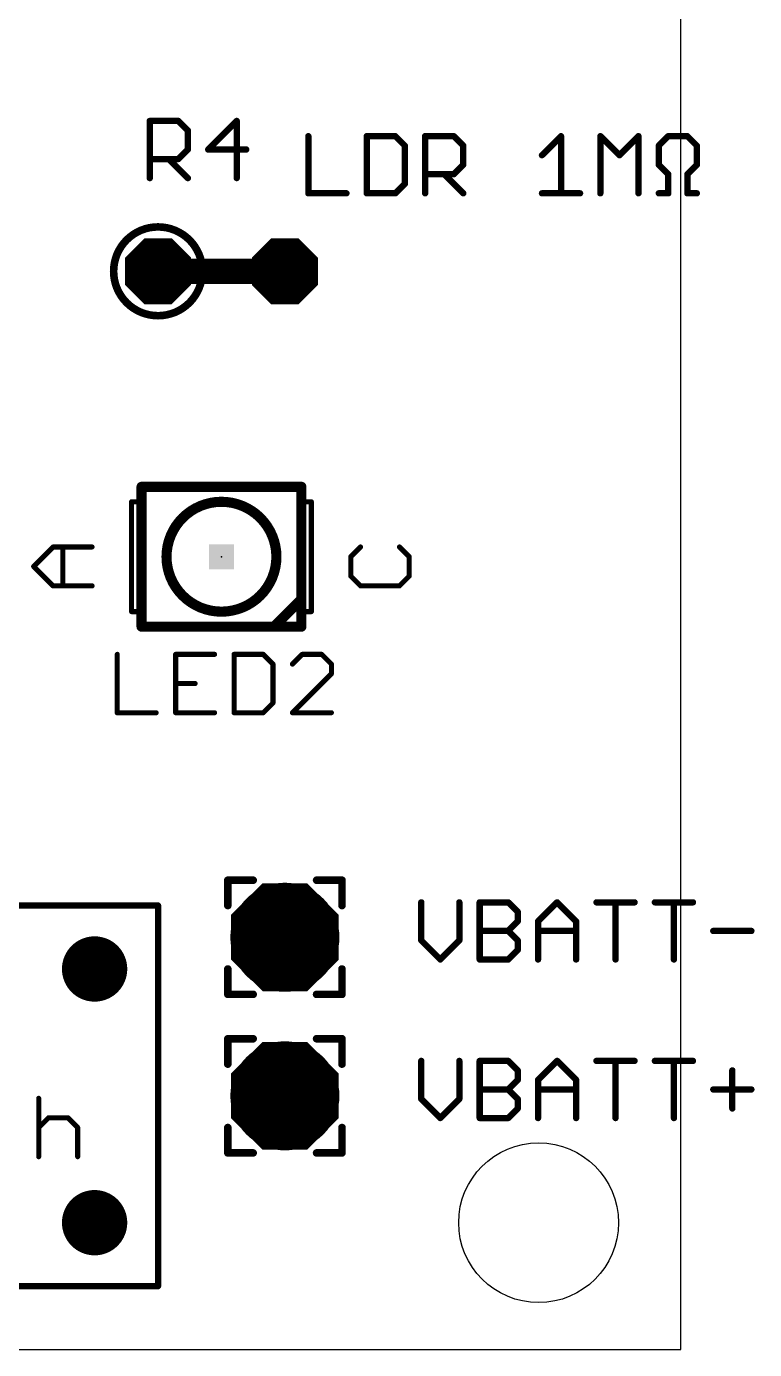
# Model space of a CAD drawing. Extents: x -3.9 to 50, y 0 to 50.9.
# Drawn here: x 35.47 to 50.04, y 0 to 26.49 of the extents above; entities that cross this region are included whole.
import ezdxf

# ---------------------------------------------------------------- set-up
doc = ezdxf.new("R2010")
doc.units = 0
for name, color, linetype in [('17', 82, 'CONTINUOUS'), ('20', 7, 'CONTINUOUS'), ('21', 253, 'CONTINUOUS'), ('23', 7, 'CONTINUOUS'), ('25', 253, 'CONTINUOUS'), ('27', 253, 'CONTINUOUS'), ('51', 253, 'CONTINUOUS')]:
    doc.layers.add(name, color=color, linetype=linetype)

# ---------------------------------------------------------------- blocks, each defined once
blk = doc.blocks.new('RECT')
blk.add_solid([(-0.5, -0.5), (0.5, -0.5), (-0.5, 0.5), (0.5, 0.5)])
blk = doc.blocks.new('OCTAGONP')
at = {"const_width": 0.5}
blk.add_lwpolyline([(-0.25, -0.1036), (-0.25, 0.1036), (-0.1036, 0.25), (0.1036, 0.25), (0.25, 0.1036), (0.25, -0.1036), (0.1036, -0.25), (-0.1036, -0.25), (-0.25, -0.1036), (-0.25, 0.1036)], dxfattribs=at)
blk = doc.blocks.new('ROUNDP')
at = {"const_width": 0.5}
blk.add_lwpolyline([(0, -0.25, 1), (0, 0.25, 1), (0, -0.25)], format="xyb", dxfattribs=at)

msp = doc.modelspace()

# ---------------------------------------------------------------- linework, layer by layer
at = {"layer": '20'}
for p, q in [((48.565, 0), (48.565, 49.52)), ((0, 0), (48.565, 0))]:
    msp.add_line(p, q, dxfattribs=at)
msp.add_circle((45.72, 2.54), 1.6, dxfattribs=at)
at = {"layer": '21'}
for points, const_width in [([(39.243, 21.59), (39.497, 21.59)], 0.508), ([(35.6098, 15.6806), (35.9996, 16.0704)], 0.1016), ([(35.9996, 16.0704), (36.7792, 16.0704)], 0.1016), ([(36.1945, 15.2908), (36.1945, 16.0704)], 0.1016), ([(42.1547, 16.0704), (41.9598, 15.8755)], 0.1016), ([(41.9598, 15.8755), (41.9598, 15.4857)], 0.1016), ([(43.1292, 15.8755), (42.9343, 16.0704)], 0.1016), ([(43.1292, 15.4857), (43.1292, 15.8755)], 0.1016), ([(35.9996, 15.2908), (35.6098, 15.6806)], 0.1016), ([(41.9598, 15.4857), (42.1547, 15.2908)], 0.1016), ([(42.9343, 15.2908), (43.1292, 15.4857)], 0.1016), ([(36.7792, 15.2908), (35.9996, 15.2908)], 0.1016), ([(42.1547, 15.2908), (42.9343, 15.2908)], 0.1016), ([(40.005, 9.398), (39.497, 9.398)], 0.1524), ([(39.497, 9.398), (39.497, 8.89)], 0.1524), ([(41.783, 9.398), (41.275, 9.398)], 0.1524), ([(41.783, 8.89), (41.783, 9.398)], 0.1524), ([(30.48, 8.89), (38.1, 8.89)], 0.127), ([(38.1, 8.89), (38.1, 1.27)], 0.127), ([(39.497, 7.112), (39.497, 7.62)], 0.1524), ([(41.783, 7.112), (41.783, 7.62)], 0.1524), ([(39.497, 7.112), (40.005, 7.112)], 0.1524), ([(41.275, 7.112), (41.783, 7.112)], 0.1524), ([(40.005, 6.223), (39.497, 6.223)], 0.1524), ([(39.497, 6.223), (39.497, 5.715)], 0.1524), ([(41.783, 6.223), (41.275, 6.223)], 0.1524), ([(41.783, 5.715), (41.783, 6.223)], 0.1524), ([(35.7114, 5.0302), (35.7114, 3.8608)], 0.1016), ([(35.7114, 4.4455), (35.9063, 4.6404)], 0.1016), ([(35.9063, 4.6404), (36.2961, 4.6404)], 0.1016), ([(36.2961, 4.6404), (36.491, 4.4455)], 0.1016), ([(39.497, 3.937), (39.497, 4.445)], 0.1524), ([(41.783, 3.937), (41.783, 4.445)], 0.1524), ([(36.491, 4.4455), (36.491, 3.8608)], 0.1016), ([(39.497, 3.937), (40.005, 3.937)], 0.1524), ([(41.275, 3.937), (41.783, 3.937)], 0.1524), ([(38.1, 1.27), (30.48, 1.27)], 0.127)]:
    msp.add_lwpolyline(points, dxfattribs=dict(at, const_width=const_width))
for points, const_width in [([(39.243, 21.717, 1), (39.243, 21.463)], 0.254), ([(39.497, 21.463, 1), (39.497, 21.717)], 0.254), ([(35.9996, 16.0958, 1), (35.9996, 16.045)], 0.0508), ([(36.0176, 16.0524, 1), (35.9816, 16.0884)], 0.0508), ([(36.2199, 16.0704, 1), (36.1691, 16.0704)], 0.0508), ([(36.7792, 16.045, 1), (36.7792, 16.0958)], 0.0508), ([(41.9418, 15.8935, 1), (41.9778, 15.8575)], 0.0508), ([(41.9852, 15.8755, 1), (41.9344, 15.8755)], 0.0508), ([(42.1727, 16.0524, 1), (42.1367, 16.0884)], 0.0508), ([(42.9523, 16.0884, 1), (42.9163, 16.0524)], 0.0508), ([(43.1546, 15.8755, 1), (43.1038, 15.8755)], 0.0508), ([(43.1112, 15.8575, 1), (43.1472, 15.8935)], 0.0508), ([(35.6278, 15.6986, 1), (35.5918, 15.6626)], 0.0508), ([(35.5918, 15.6986, 1), (35.6278, 15.6626)], 0.0508), ([(41.9778, 15.5037, 1), (41.9418, 15.4677)], 0.0508), ([(41.9344, 15.4857, 1), (41.9852, 15.4857)], 0.0508), ([(43.1038, 15.4857, 1), (43.1546, 15.4857)], 0.0508), ([(43.1472, 15.4677, 1), (43.1112, 15.5037)], 0.0508), ([(35.9996, 15.3162, 1), (35.9996, 15.2654)], 0.0508), ([(35.9816, 15.2728, 1), (36.0176, 15.3088)], 0.0508), ([(36.1691, 15.2908, 1), (36.2199, 15.2908)], 0.0508), ([(36.7792, 15.2654, 1), (36.7792, 15.3162)], 0.0508), ([(42.1547, 15.3162, 1), (42.1547, 15.2654)], 0.0508), ([(42.1367, 15.2728, 1), (42.1727, 15.3088)], 0.0508), ([(42.9163, 15.3088, 1), (42.9523, 15.2728)], 0.0508), ([(42.9343, 15.2654, 1), (42.9343, 15.3162)], 0.0508), ([(39.497, 9.4361, 1), (39.497, 9.3599)], 0.0762), ([(39.5351, 9.398, 1), (39.4589, 9.398)], 0.0762), ([(40.005, 9.3599, 1), (40.005, 9.4361)], 0.0762), ([(41.275, 9.4361, 1), (41.275, 9.3599)], 0.0762), ([(41.8211, 9.398, 1), (41.7449, 9.398)], 0.0762), ([(41.783, 9.3599, 1), (41.783, 9.4361)], 0.0762), ([(38.1318, 8.89, 1), (38.0682, 8.89)], 0.0635), ([(38.1, 8.8582, 1), (38.1, 8.9218)], 0.0635), ([(39.4589, 8.89, 1), (39.5351, 8.89)], 0.0762), ([(41.7449, 8.89, 1), (41.8211, 8.89)], 0.0762), ([(39.5351, 7.62, 1), (39.4589, 7.62)], 0.0762), ([(41.8211, 7.62, 1), (41.7449, 7.62)], 0.0762), ([(39.497, 7.1501, 1), (39.497, 7.0739)], 0.0762), ([(40.005, 7.0739, 1), (40.005, 7.1501)], 0.0762), ([(41.275, 7.1501, 1), (41.275, 7.0739)], 0.0762), ([(41.783, 7.0739, 1), (41.783, 7.1501)], 0.0762), ([(39.4589, 7.112, 1), (39.5351, 7.112)], 0.0762), ([(41.7449, 7.112, 1), (41.8211, 7.112)], 0.0762), ([(39.497, 6.2611, 1), (39.497, 6.1849)], 0.0762), ([(39.5351, 6.223, 1), (39.4589, 6.223)], 0.0762), ([(40.005, 6.1849, 1), (40.005, 6.2611)], 0.0762), ([(41.275, 6.2611, 1), (41.275, 6.1849)], 0.0762), ([(41.8211, 6.223, 1), (41.7449, 6.223)], 0.0762), ([(41.783, 6.1849, 1), (41.783, 6.2611)], 0.0762), ([(39.4589, 5.715, 1), (39.5351, 5.715)], 0.0762), ([(41.7449, 5.715, 1), (41.8211, 5.715)], 0.0762), ([(35.7368, 5.0302, 1), (35.686, 5.0302)], 0.0508), ([(35.9063, 4.6658, 1), (35.9063, 4.615)], 0.0508), ([(35.9242, 4.6224, 1), (35.8883, 4.6584)], 0.0508), ([(36.314, 4.6584, 1), (36.2781, 4.6224)], 0.0508), ([(36.2961, 4.615, 1), (36.2961, 4.6658)], 0.0508), ([(39.5351, 4.445, 1), (39.4589, 4.445)], 0.0762), ([(41.8211, 4.445, 1), (41.7449, 4.445)], 0.0762), ([(35.6934, 4.4635, 1), (35.7293, 4.4275)], 0.0508), ([(36.5164, 4.4455, 1), (36.4656, 4.4455)], 0.0508), ([(36.473, 4.4275, 1), (36.5089, 4.4635)], 0.0508), ([(39.497, 3.9751, 1), (39.497, 3.8989)], 0.0762), ([(39.4589, 3.937, 1), (39.5351, 3.937)], 0.0762), ([(40.005, 3.8989, 1), (40.005, 3.9751)], 0.0762), ([(41.275, 3.9751, 1), (41.275, 3.8989)], 0.0762), ([(41.7449, 3.937, 1), (41.8211, 3.937)], 0.0762), ([(41.783, 3.8989, 1), (41.783, 3.9751)], 0.0762), ([(35.686, 3.8608, 1), (35.7368, 3.8608)], 0.0508), ([(36.4656, 3.8608, 1), (36.5164, 3.8608)], 0.0508), ([(38.1, 1.2383, 1), (38.1, 1.3017)], 0.0635), ([(38.0682, 1.27, 1), (38.1318, 1.27)], 0.0635)]:
    msp.add_lwpolyline(points, format="xyb", dxfattribs=dict(at, const_width=const_width))
at = {"layer": '23'}
for p in [(39.37, 21.59), (39.37, 15.875), (38.1, 8.89), (40.64, 8.255), (40.64, 5.08)]:
    msp.add_point(p, dxfattribs=at)
at = {"layer": '25'}
for points, const_width in [([(37.9667, 24.6009, 1), (37.9031, 24.6009)], 0.0635), ([(37.9349, 24.6326, 1), (37.9349, 24.5691)], 0.0635), ([(38.5293, 24.6233, 1), (38.4844, 24.5784)], 0.0635), ([(38.5069, 24.5691, 1), (38.5069, 24.6326)], 0.0635), ([(39.708, 24.6009, 1), (39.6445, 24.6009)], 0.0635), ([(39.6987, 24.5784, 1), (39.6538, 24.6233)], 0.0635), ([(38.7293, 24.4102, 1), (38.6658, 24.4102)], 0.0635), ([(38.6751, 24.3878, 1), (38.72, 24.4327)], 0.0635), ([(37.9349, 23.87, 1), (37.9349, 23.8065)], 0.0635), ([(38.3387, 23.8607, 1), (38.2938, 23.8158)], 0.0635), ([(38.4844, 23.8607, 1), (38.5293, 23.8158)], 0.0635), ([(38.5069, 23.8065, 1), (38.5069, 23.87)], 0.0635), ([(38.6658, 24.0289, 1), (38.7293, 24.0289)], 0.0635), ([(38.72, 24.0064, 1), (38.6751, 24.0513)], 0.0635), ([(39.1043, 24.0606, 1), (39.1043, 23.9971)], 0.0635), ([(39.0818, 24.0513, 1), (39.1267, 24.0064)], 0.0635), ([(39.8669, 23.9971, 1), (39.8669, 24.0606)], 0.0635), ([(37.9031, 23.4569, 1), (37.9667, 23.4569)], 0.0635), ([(38.6751, 23.4344, 1), (38.72, 23.4794)], 0.0635), ([(39.6445, 23.4569, 1), (39.708, 23.4569)], 0.0635), ([(37.3086, 13.9202, 1), (37.2578, 13.9202)], 0.0508), ([(38.4526, 13.9456, 1), (38.4526, 13.8948)], 0.0508), ([(38.478, 13.9202, 1), (38.4272, 13.9202)], 0.0508), ([(39.2322, 13.8948, 1), (39.2322, 13.9456)], 0.0508), ([(39.6474, 13.9202, 1), (39.5966, 13.9202)], 0.0508), ([(39.622, 13.9456, 1), (39.622, 13.8948)], 0.0508), ([(40.2247, 13.9382, 1), (40.1887, 13.9022)], 0.0508), ([(40.2067, 13.8948, 1), (40.2067, 13.9456)], 0.0508), ([(40.9863, 13.9456, 1), (40.9863, 13.8948)], 0.0508), ([(41.0043, 13.9022, 1), (40.9683, 13.9382)], 0.0508), ([(41.3941, 13.9382, 1), (41.3581, 13.9022)], 0.0508), ([(41.3761, 13.8948, 1), (41.3761, 13.9456)], 0.0508), ([(40.427, 13.7253, 1), (40.3762, 13.7253)], 0.0508), ([(40.3836, 13.7073, 1), (40.4196, 13.7433)], 0.0508), ([(40.7734, 13.7433, 1), (40.8094, 13.7073)], 0.0508), ([(41.5964, 13.7253, 1), (41.5456, 13.7253)], 0.0508), ([(41.5456, 13.5304, 1), (41.5964, 13.5304)], 0.0508), ([(41.553, 13.7073, 1), (41.589, 13.7433)], 0.0508), ([(41.589, 13.5124, 1), (41.553, 13.5484)], 0.0508), ([(38.4526, 13.3609, 1), (38.4526, 13.3101)], 0.0508), ([(38.8424, 13.3101, 1), (38.8424, 13.3609)], 0.0508), ([(40.4196, 12.9277, 1), (40.3836, 12.9637)], 0.0508), ([(37.2832, 12.7762, 1), (37.2832, 12.7254)], 0.0508), ([(37.2578, 12.7508, 1), (37.3086, 12.7508)], 0.0508), ([(38.0628, 12.7254, 1), (38.0628, 12.7762)], 0.0508), ([(38.4526, 12.7762, 1), (38.4526, 12.7254)], 0.0508), ([(38.4272, 12.7508, 1), (38.478, 12.7508)], 0.0508), ([(39.2322, 12.7254, 1), (39.2322, 12.7762)], 0.0508), ([(39.622, 12.7762, 1), (39.622, 12.7254)], 0.0508), ([(39.5966, 12.7508, 1), (39.6474, 12.7508)], 0.0508), ([(40.1887, 12.7688, 1), (40.2247, 12.7328)], 0.0508), ([(40.2067, 12.7254, 1), (40.2067, 12.7762)], 0.0508), ([(40.3762, 12.9457, 1), (40.427, 12.9457)], 0.0508), ([(40.7734, 12.7688, 1), (40.8094, 12.7328)], 0.0508), ([(40.7914, 12.7762, 1), (40.7914, 12.7254)], 0.0508), ([(41.571, 12.7254, 1), (41.571, 12.7762)], 0.0508), ([(43.4023, 8.9545, 1), (43.3387, 8.9545)], 0.0635), ([(44.1649, 8.9545, 1), (44.1014, 8.9545)], 0.0635), ([(44.5716, 8.9545, 1), (44.5081, 8.9545)], 0.0635), ([(44.5399, 8.9862, 1), (44.5399, 8.9227)], 0.0635), ([(45.1343, 8.9769, 1), (45.0894, 8.932)], 0.0635), ([(45.1119, 8.9227, 1), (45.1119, 8.9862)], 0.0635), ([(46.1131, 8.9769, 1), (46.0682, 8.932)], 0.0635), ([(46.1131, 8.932, 1), (46.0682, 8.9769)], 0.0635), ([(46.8787, 8.9862, 1), (46.8787, 8.9227)], 0.0635), ([(47.2918, 8.9545, 1), (47.2283, 8.9545)], 0.0635), ([(47.6413, 8.9227, 1), (47.6413, 8.9862)], 0.0635), ([(48.0481, 8.9862, 1), (48.0481, 8.9227)], 0.0635), ([(48.4612, 8.9545, 1), (48.3977, 8.9545)], 0.0635), ([(48.8107, 8.9227, 1), (48.8107, 8.9862)], 0.0635), ([(45.3343, 8.7638, 1), (45.2708, 8.7638)], 0.0635), ([(45.2801, 8.7414, 1), (45.325, 8.7863)], 0.0635), ([(45.2708, 8.5732, 1), (45.3343, 8.5732)], 0.0635), ([(45.325, 8.5507, 1), (45.2801, 8.5956)], 0.0635), ([(45.741, 8.5732, 1), (45.6775, 8.5732)], 0.0635), ([(45.6868, 8.5956, 1), (45.7317, 8.5507)], 0.0635), ([(46.5037, 8.5732, 1), (46.4402, 8.5732)], 0.0635), ([(46.4495, 8.5507, 1), (46.4944, 8.5956)], 0.0635), ([(43.393, 8.2143, 1), (43.348, 8.1694)], 0.0635), ([(43.3387, 8.1918, 1), (43.4023, 8.1918)], 0.0635), ([(44.1014, 8.1918, 1), (44.1649, 8.1918)], 0.0635), ([(44.1556, 8.1694, 1), (44.1107, 8.2143)], 0.0635), ([(44.5399, 8.4142, 1), (44.5399, 8.3507)], 0.0635), ([(45.1343, 8.4049, 1), (45.0894, 8.36)], 0.0635), ([(45.0894, 8.4049, 1), (45.1343, 8.36)], 0.0635), ([(45.1119, 8.3507, 1), (45.1119, 8.4142)], 0.0635), ([(45.3343, 8.1918, 1), (45.2708, 8.1918)], 0.0635), ([(45.2801, 8.1694, 1), (45.325, 8.2143)], 0.0635), ([(45.7093, 8.4142, 1), (45.7093, 8.3507)], 0.0635), ([(46.4719, 8.3507, 1), (46.4719, 8.4142)], 0.0635), ([(49.2175, 8.4142, 1), (49.2175, 8.3507)], 0.0635), ([(49.9801, 8.3507, 1), (49.9801, 8.4142)], 0.0635), ([(45.2708, 8.0012, 1), (45.3343, 8.0012)], 0.0635), ([(45.325, 7.9787, 1), (45.2801, 8.0236)], 0.0635), ([(43.7294, 7.833, 1), (43.7743, 7.788)], 0.0635), ([(43.7294, 7.788, 1), (43.7743, 7.833)], 0.0635), ([(44.5081, 7.8105, 1), (44.5716, 7.8105)], 0.0635), ([(44.5399, 7.8422, 1), (44.5399, 7.7788)], 0.0635), ([(45.0894, 7.833, 1), (45.1343, 7.788)], 0.0635), ([(45.1119, 7.7788, 1), (45.1119, 7.8422)], 0.0635), ([(45.6775, 7.8105, 1), (45.741, 7.8105)], 0.0635), ([(46.4402, 7.8105, 1), (46.5037, 7.8105)], 0.0635), ([(47.2283, 7.8105, 1), (47.2918, 7.8105)], 0.0635), ([(48.3977, 7.8105, 1), (48.4612, 7.8105)], 0.0635), ([(43.4023, 5.7795, 1), (43.3387, 5.7795)], 0.0635), ([(44.1649, 5.7795, 1), (44.1014, 5.7795)], 0.0635), ([(44.5716, 5.7795, 1), (44.5081, 5.7795)], 0.0635), ([(44.5399, 5.8112, 1), (44.5399, 5.7477)], 0.0635), ([(45.1343, 5.8019, 1), (45.0894, 5.757)], 0.0635), ([(45.1119, 5.7477, 1), (45.1119, 5.8112)], 0.0635), ([(46.1131, 5.8019, 1), (46.0682, 5.757)], 0.0635), ([(46.1131, 5.757, 1), (46.0682, 5.8019)], 0.0635), ([(46.8787, 5.8112, 1), (46.8787, 5.7477)], 0.0635), ([(47.2918, 5.7795, 1), (47.2283, 5.7795)], 0.0635), ([(47.6413, 5.7477, 1), (47.6413, 5.8112)], 0.0635), ([(48.0481, 5.8112, 1), (48.0481, 5.7477)], 0.0635), ([(48.4612, 5.7795, 1), (48.3977, 5.7795)], 0.0635), ([(48.8107, 5.7477, 1), (48.8107, 5.8112)], 0.0635), ([(45.3343, 5.5888, 1), (45.2708, 5.5888)], 0.0635), ([(45.2801, 5.5664, 1), (45.325, 5.6113)], 0.0635), ([(49.6306, 5.5888, 1), (49.5671, 5.5888)], 0.0635), ([(45.2708, 5.3982, 1), (45.3343, 5.3982)], 0.0635), ([(45.325, 5.3757, 1), (45.2801, 5.4206)], 0.0635), ([(45.741, 5.3982, 1), (45.6775, 5.3982)], 0.0635), ([(45.6868, 5.4206, 1), (45.7317, 5.3757)], 0.0635), ([(46.5037, 5.3982, 1), (46.4402, 5.3982)], 0.0635), ([(46.4495, 5.3757, 1), (46.4944, 5.4206)], 0.0635), ([(43.393, 5.0393, 1), (43.348, 4.9944)], 0.0635), ([(43.3387, 5.0168, 1), (43.4023, 5.0168)], 0.0635), ([(44.1014, 5.0168, 1), (44.1649, 5.0168)], 0.0635), ([(44.1556, 4.9944, 1), (44.1107, 5.0393)], 0.0635), ([(44.5399, 5.2392, 1), (44.5399, 5.1757)], 0.0635), ([(45.1343, 5.2299, 1), (45.0894, 5.185)], 0.0635), ([(45.0894, 5.2299, 1), (45.1343, 5.185)], 0.0635), ([(45.1119, 5.1757, 1), (45.1119, 5.2392)], 0.0635), ([(45.3343, 5.0168, 1), (45.2708, 5.0168)], 0.0635), ([(45.2801, 4.9944, 1), (45.325, 5.0393)], 0.0635), ([(45.7093, 5.2392, 1), (45.7093, 5.1757)], 0.0635), ([(46.4719, 5.1757, 1), (46.4719, 5.2392)], 0.0635), ([(49.2175, 5.2392, 1), (49.2175, 5.1757)], 0.0635), ([(49.9801, 5.1757, 1), (49.9801, 5.2392)], 0.0635), ([(45.2708, 4.8262, 1), (45.3343, 4.8262)], 0.0635), ([(45.325, 4.8037, 1), (45.2801, 4.8486)], 0.0635), ([(49.5671, 4.8262, 1), (49.6306, 4.8262)], 0.0635), ([(43.7294, 4.658, 1), (43.7743, 4.613)], 0.0635), ([(43.7294, 4.613, 1), (43.7743, 4.658)], 0.0635), ([(44.5081, 4.6355, 1), (44.5716, 4.6355)], 0.0635), ([(44.5399, 4.6673, 1), (44.5399, 4.6038)], 0.0635), ([(45.0894, 4.658, 1), (45.1343, 4.613)], 0.0635), ([(45.1119, 4.6038, 1), (45.1119, 4.6673)], 0.0635), ([(45.6775, 4.6355, 1), (45.741, 4.6355)], 0.0635), ([(46.4402, 4.6355, 1), (46.5037, 4.6355)], 0.0635), ([(47.2283, 4.6355, 1), (47.2918, 4.6355)], 0.0635), ([(48.3977, 4.6355, 1), (48.4612, 4.6355)], 0.0635)]:
    msp.add_lwpolyline(points, format="xyb", dxfattribs=dict(at, const_width=const_width))
for points, const_width in [([(37.9349, 23.4569), (37.9349, 24.6009)], 0.127), ([(37.9349, 24.6009), (38.5069, 24.6009)], 0.127), ([(38.5069, 24.6009), (38.6975, 24.4102)], 0.127), ([(39.6763, 24.6009), (39.1043, 24.0289)], 0.127), ([(39.6763, 23.4569), (39.6763, 24.6009)], 0.127), ([(38.6975, 24.4102), (38.6975, 24.0289)], 0.127), ([(38.5069, 23.8382), (37.9349, 23.8382)], 0.127), ([(38.3162, 23.8382), (38.6975, 23.4569)], 0.127), ([(38.6975, 24.0289), (38.5069, 23.8382)], 0.127), ([(39.1043, 24.0289), (39.8669, 24.0289)], 0.127), ([(37.2832, 13.9202), (37.2832, 12.7508)], 0.1016), ([(39.2322, 13.9202), (38.4526, 13.9202)], 0.1016), ([(38.4526, 13.9202), (38.4526, 12.7508)], 0.1016), ([(39.622, 13.9202), (39.622, 12.7508)], 0.1016), ([(40.2067, 13.9202), (39.622, 13.9202)], 0.1016), ([(40.4016, 13.7253), (40.2067, 13.9202)], 0.1016), ([(40.9863, 13.9202), (40.7914, 13.7253)], 0.1016), ([(41.3761, 13.9202), (40.9863, 13.9202)], 0.1016), ([(41.571, 13.7253), (41.3761, 13.9202)], 0.1016), ([(40.4016, 12.9457), (40.4016, 13.7253)], 0.1016), ([(40.7914, 12.7508), (41.571, 13.5304)], 0.1016), ([(41.571, 13.5304), (41.571, 13.7253)], 0.1016), ([(38.4526, 13.3355), (38.8424, 13.3355)], 0.1016), ([(40.2067, 12.7508), (40.4016, 12.9457)], 0.1016), ([(37.2832, 12.7508), (38.0628, 12.7508)], 0.1016), ([(38.4526, 12.7508), (39.2322, 12.7508)], 0.1016), ([(39.622, 12.7508), (40.2067, 12.7508)], 0.1016), ([(41.571, 12.7508), (40.7914, 12.7508)], 0.1016), ([(43.3705, 8.9545), (43.3705, 8.1918)], 0.127), ([(44.1332, 8.1918), (44.1332, 8.9545)], 0.127), ([(44.5399, 7.8105), (44.5399, 8.9545)], 0.127), ([(44.5399, 8.9545), (45.1119, 8.9545)], 0.127), ([(45.1119, 8.9545), (45.3025, 8.7638)], 0.127), ([(45.7093, 8.5732), (46.0906, 8.9545)], 0.127), ([(46.0906, 8.9545), (46.4719, 8.5732)], 0.127), ([(46.8787, 8.9545), (47.6413, 8.9545)], 0.127), ([(47.26, 7.8105), (47.26, 8.9545)], 0.127), ([(48.0481, 8.9545), (48.8107, 8.9545)], 0.127), ([(48.4294, 7.8105), (48.4294, 8.9545)], 0.127), ([(45.3025, 8.7638), (45.3025, 8.5732)], 0.127), ([(45.3025, 8.5732), (45.1119, 8.3825)], 0.127), ([(45.7093, 7.8105), (45.7093, 8.5732)], 0.127), ([(46.4719, 8.5732), (46.4719, 7.8105)], 0.127), ([(43.3705, 8.1918), (43.7518, 7.8105)], 0.127), ([(43.7518, 7.8105), (44.1332, 8.1918)], 0.127), ([(44.5399, 8.3825), (45.1119, 8.3825)], 0.127), ([(45.1119, 8.3825), (45.3025, 8.1918)], 0.127), ([(45.3025, 8.1918), (45.3025, 8.0012)], 0.127), ([(45.7093, 8.3825), (46.4719, 8.3825)], 0.127), ([(49.2175, 8.3825), (49.9801, 8.3825)], 0.127), ([(45.3025, 8.0012), (45.1119, 7.8105)], 0.127), ([(45.1119, 7.8105), (44.5399, 7.8105)], 0.127), ([(43.3705, 5.7795), (43.3705, 5.0168)], 0.127), ([(44.1332, 5.0168), (44.1332, 5.7795)], 0.127), ([(44.5399, 4.6355), (44.5399, 5.7795)], 0.127), ([(44.5399, 5.7795), (45.1119, 5.7795)], 0.127), ([(45.1119, 5.7795), (45.3025, 5.5888)], 0.127), ([(45.7093, 5.3982), (46.0906, 5.7795)], 0.127), ([(46.0906, 5.7795), (46.4719, 5.3982)], 0.127), ([(46.8787, 5.7795), (47.6413, 5.7795)], 0.127), ([(47.26, 4.6355), (47.26, 5.7795)], 0.127), ([(48.0481, 5.7795), (48.8107, 5.7795)], 0.127), ([(48.4294, 4.6355), (48.4294, 5.7795)], 0.127), ([(45.3025, 5.5888), (45.3025, 5.3982)], 0.127), ([(49.5988, 5.5888), (49.5988, 4.8262)], 0.127), ([(45.3025, 5.3982), (45.1119, 5.2075)], 0.127), ([(45.7093, 4.6355), (45.7093, 5.3982)], 0.127), ([(46.4719, 5.3982), (46.4719, 4.6355)], 0.127), ([(43.3705, 5.0168), (43.7518, 4.6355)], 0.127), ([(43.7518, 4.6355), (44.1332, 5.0168)], 0.127), ([(44.5399, 5.2075), (45.1119, 5.2075)], 0.127), ([(45.1119, 5.2075), (45.3025, 5.0168)], 0.127), ([(45.3025, 5.0168), (45.3025, 4.8262)], 0.127), ([(45.7093, 5.2075), (46.4719, 5.2075)], 0.127), ([(49.2175, 5.2075), (49.9801, 5.2075)], 0.127), ([(45.3025, 4.8262), (45.1119, 4.6355)], 0.127), ([(45.1119, 4.6355), (44.5399, 4.6355)], 0.127)]:
    msp.add_lwpolyline(points, dxfattribs=dict(at, const_width=const_width))
at = {"layer": '27', "const_width": 0.127}
for points in [[(41.1099, 24.2961), (41.1099, 23.1521)], [(42.2793, 24.2961), (42.2793, 23.1521)], [(42.8513, 24.2961), (42.2793, 24.2961)], [(43.0419, 24.1054), (42.8513, 24.2961)], [(43.0419, 23.3428), (43.0419, 24.1054)], [(43.4487, 23.1521), (43.4487, 24.2961)], [(43.4487, 24.2961), (44.0207, 24.2961)], [(44.0207, 24.2961), (44.2113, 24.1054)], [(44.2113, 24.1054), (44.2113, 23.7241)], [(45.7875, 23.9148), (46.1688, 24.2961)], [(46.1688, 24.2961), (46.1688, 23.1521)], [(46.9569, 23.1521), (46.9569, 24.2961)], [(46.9569, 24.2961), (47.3382, 23.9148)], [(47.3382, 23.9148), (47.7195, 24.2961)], [(47.7195, 24.2961), (47.7195, 23.1521)], [(48.1263, 24.1054), (48.3169, 24.2961)], [(48.1263, 23.7241), (48.1263, 24.1054)], [(48.3169, 24.2961), (48.6983, 24.2961)], [(48.6983, 24.2961), (48.8889, 24.1054)], [(48.8889, 24.1054), (48.8889, 23.7241)], [(44.0207, 23.5334), (43.4487, 23.5334)], [(43.83, 23.5334), (44.2113, 23.1521)], [(44.2113, 23.7241), (44.0207, 23.5334)], [(48.3169, 23.5334), (48.1263, 23.7241)], [(48.3169, 23.1521), (48.3169, 23.5334)], [(48.8889, 23.7241), (48.6983, 23.5334)], [(48.6983, 23.5334), (48.6983, 23.1521)], [(42.8513, 23.1521), (43.0419, 23.3428)], [(41.1099, 23.1521), (41.8726, 23.1521)], [(42.2793, 23.1521), (42.8513, 23.1521)], [(45.7875, 23.1521), (46.5501, 23.1521)], [(48.1263, 23.1521), (48.3169, 23.1521)], [(48.6983, 23.1521), (48.8889, 23.1521)]]:
    msp.add_lwpolyline(points, dxfattribs=at)
at = {"layer": '27', "const_width": 0.0635}
for points in [[(41.1417, 24.2961, 1), (41.0782, 24.2961)], [(42.311, 24.2961, 1), (42.2475, 24.2961)], [(42.2793, 24.3278, 1), (42.2793, 24.2643)], [(42.8737, 24.3185, 1), (42.8288, 24.2736)], [(42.8513, 24.2643, 1), (42.8513, 24.3278)], [(43.0737, 24.1054, 1), (43.0102, 24.1054)], [(43.0195, 24.083, 1), (43.0644, 24.1279)], [(43.4804, 24.2961, 1), (43.4169, 24.2961)], [(43.4487, 24.3278, 1), (43.4487, 24.2643)], [(44.0431, 24.3185, 1), (43.9982, 24.2736)], [(44.0207, 24.2643, 1), (44.0207, 24.3278)], [(44.2431, 24.1054, 1), (44.1796, 24.1054)], [(44.1889, 24.083, 1), (44.2338, 24.1279)], [(46.2006, 24.2961, 1), (46.1371, 24.2961)], [(46.1913, 24.2736, 1), (46.1464, 24.3185)], [(46.9886, 24.2961, 1), (46.9251, 24.2961)], [(46.9793, 24.3185, 1), (46.9344, 24.2736)], [(47.7513, 24.2961, 1), (47.6878, 24.2961)], [(47.742, 24.2736, 1), (47.6971, 24.3185)], [(48.158, 24.1054, 1), (48.0945, 24.1054)], [(48.1038, 24.1279, 1), (48.1487, 24.083)], [(48.3169, 24.3278, 1), (48.3169, 24.2643)], [(48.3394, 24.2736, 1), (48.2945, 24.3185)], [(48.7207, 24.3185, 1), (48.6758, 24.2736)], [(48.6983, 24.2643, 1), (48.6983, 24.3278)], [(48.9207, 24.1054, 1), (48.8572, 24.1054)], [(48.8665, 24.083, 1), (48.9114, 24.1279)], [(45.765, 23.9372, 1), (45.8099, 23.8923)], [(47.3158, 23.9372, 1), (47.3607, 23.8923)], [(47.3158, 23.8923, 1), (47.3607, 23.9372)], [(43.4487, 23.5652, 1), (43.4487, 23.5017)], [(43.8525, 23.5559, 1), (43.8076, 23.511)], [(43.9982, 23.5559, 1), (44.0431, 23.511)], [(44.0207, 23.5017, 1), (44.0207, 23.5652)], [(44.1796, 23.7241, 1), (44.2431, 23.7241)], [(44.2338, 23.7016, 1), (44.1889, 23.7465)], [(48.0945, 23.7241, 1), (48.158, 23.7241)], [(48.1487, 23.7465, 1), (48.1038, 23.7016)], [(48.3487, 23.5334, 1), (48.2852, 23.5334)], [(48.2945, 23.511, 1), (48.3394, 23.5559)], [(48.73, 23.5334, 1), (48.6665, 23.5334)], [(48.6758, 23.5559, 1), (48.7207, 23.511)], [(48.8572, 23.7241, 1), (48.9207, 23.7241)], [(48.9114, 23.7016, 1), (48.8665, 23.7465)], [(43.0102, 23.3428, 1), (43.0737, 23.3428)], [(43.0644, 23.3203, 1), (43.0195, 23.3652)], [(41.0782, 23.1521, 1), (41.1417, 23.1521)], [(41.1099, 23.1838, 1), (41.1099, 23.1204)], [(41.8726, 23.1204, 1), (41.8726, 23.1838)], [(42.2475, 23.1521, 1), (42.311, 23.1521)], [(42.2793, 23.1838, 1), (42.2793, 23.1204)], [(42.8288, 23.1746, 1), (42.8737, 23.1296)], [(42.8513, 23.1204, 1), (42.8513, 23.1838)], [(43.4169, 23.1521, 1), (43.4804, 23.1521)], [(44.1889, 23.1296, 1), (44.2338, 23.1746)], [(45.7875, 23.1838, 1), (45.7875, 23.1204)], [(46.1371, 23.1521, 1), (46.2006, 23.1521)], [(46.5501, 23.1204, 1), (46.5501, 23.1838)], [(46.9251, 23.1521, 1), (46.9886, 23.1521)], [(47.6878, 23.1521, 1), (47.7513, 23.1521)], [(48.1263, 23.1838, 1), (48.1263, 23.1204)], [(48.2852, 23.1521, 1), (48.3487, 23.1521)], [(48.3169, 23.1204, 1), (48.3169, 23.1838)], [(48.6665, 23.1521, 1), (48.73, 23.1521)], [(48.6983, 23.1838, 1), (48.6983, 23.1204)], [(48.8889, 23.1204, 1), (48.8889, 23.1838)]]:
    msp.add_lwpolyline(points, format="xyb", dxfattribs=at)
at = {"layer": '51'}
for points, const_width in [([(38.1, 20.701, 1), (38.1, 22.479, 1), (38.1, 20.701)], 0.1524), ([(38.1, 20.955, 1), (38.1, 22.225, 1), (38.1, 20.955)], 0.0508), ([(38.1, 21.717, 1), (38.1, 21.463)], 0.254), ([(40.64, 21.463, 1), (40.64, 21.717)], 0.254), ([(37.77, 17.3258, 1), (37.77, 17.2242)], 0.1016), ([(37.8208, 17.275, 1), (37.7192, 17.275)], 0.1016), ([(41.0208, 17.275, 1), (40.9192, 17.275)], 0.1016), ([(40.97, 17.2242, 1), (40.97, 17.3258)], 0.1016), ([(37.5954, 16.975, 1), (37.5446, 16.975)], 0.0508), ([(37.57, 17.0004, 1), (37.57, 16.9496)], 0.0508), ([(37.8208, 16.975, 1), (37.7192, 16.975)], 0.1016), ([(37.7192, 16.975, 1), (37.8208, 16.975)], 0.1016), ([(37.77, 16.9496, 1), (37.77, 17.0004)], 0.0508), ([(39.37, 14.775, 1), (39.37, 16.975, 1), (39.37, 14.775)], 0.2032), ([(41.0208, 16.975, 1), (40.9192, 16.975)], 0.1016), ([(40.9192, 16.975, 1), (41.0208, 16.975)], 0.1016), ([(40.97, 17.0004, 1), (40.97, 16.9496)], 0.0508), ([(41.1954, 16.975, 1), (41.1446, 16.975)], 0.0508), ([(41.17, 16.9496, 1), (41.17, 17.0004)], 0.0508), ([(41.0208, 15.025, 1), (40.9192, 15.025)], 0.1016), ([(41.0059, 14.9891, 1), (40.9341, 15.0609)], 0.1016), ([(37.8208, 14.775, 1), (37.7192, 14.775)], 0.1016), ([(40.9192, 15.025, 1), (41.0208, 15.025)], 0.1016), ([(41.0208, 14.775, 1), (40.9192, 14.775)], 0.1016), ([(37.57, 14.8004, 1), (37.57, 14.7496)], 0.0508), ([(37.5446, 14.775, 1), (37.5954, 14.775)], 0.0508), ([(37.7192, 14.775, 1), (37.8208, 14.775)], 0.1016), ([(37.77, 14.5258, 1), (37.77, 14.4242)], 0.1016), ([(37.77, 14.7496, 1), (37.77, 14.8004)], 0.0508), ([(40.42, 14.5258, 1), (40.42, 14.4242)], 0.1016), ([(40.42, 14.4242, 1), (40.42, 14.5258)], 0.1016), ([(40.9192, 14.775, 1), (41.0208, 14.775)], 0.1016), ([(40.97, 14.8004, 1), (40.97, 14.7496)], 0.0508), ([(40.97, 14.4242, 1), (40.97, 14.5258)], 0.1016), ([(41.1446, 14.775, 1), (41.1954, 14.775)], 0.0508), ([(41.17, 14.7496, 1), (41.17, 14.8004)], 0.0508), ([(37.7192, 14.475, 1), (37.8208, 14.475)], 0.1016), ([(40.3841, 14.5109, 1), (40.4559, 14.4391)], 0.1016), ([(40.9192, 14.475, 1), (41.0208, 14.475)], 0.1016), ([(40.64, 7.239, 1), (40.64, 9.271, 1), (40.64, 7.239)], 0.1524), ([(40.64, 4.064, 1), (40.64, 6.096, 1), (40.64, 4.064)], 0.1524)]:
    msp.add_lwpolyline(points, format="xyb", dxfattribs=dict(at, const_width=const_width))
for points, const_width in [([(38.1, 21.59), (40.64, 21.59)], 0.508), ([(40.97, 17.275), (37.77, 17.275)], 0.2032), ([(37.77, 17.275), (37.77, 16.975)], 0.2032), ([(40.97, 16.975), (40.97, 17.275)], 0.2032), ([(37.57, 14.775), (37.57, 16.975)], 0.1016), ([(37.57, 16.975), (37.77, 16.975)], 0.1016), ([(37.77, 16.975), (37.77, 14.775)], 0.2032), ([(40.97, 15.025), (40.97, 16.975)], 0.2032), ([(41.17, 16.975), (40.97, 16.975)], 0.1016), ([(41.17, 14.775), (41.17, 16.975)], 0.1016), ([(40.97, 15.025), (40.42, 14.475)], 0.2032), ([(40.97, 14.775), (40.97, 15.025)], 0.2032), ([(37.77, 14.775), (37.77, 14.475)], 0.2032), ([(40.97, 14.475), (40.97, 14.775)], 0.2032), ([(37.77, 14.775), (37.57, 14.775)], 0.1016), ([(37.77, 14.475), (40.42, 14.475)], 0.2032), ([(40.42, 14.475), (40.97, 14.475)], 0.2032), ([(40.97, 14.775), (41.17, 14.775)], 0.1016)]:
    msp.add_lwpolyline(points, dxfattribs=dict(at, const_width=const_width))

# ---------------------------------------------------------------- block references
at = {"layer": '17', "xscale": 1.3208, "yscale": 1.3208}
for p in [(38.1, 21.59), (38.1, 21.59), (40.64, 21.59), (40.64, 21.59)]:
    msp.add_blockref('OCTAGONP', p, dxfattribs=at)
at = {"layer": '17'}
for name, p, xscale, yscale, rotation in [('OCTAGONP', (40.64, 8.255), 2.159, 2.159, 270), ('OCTAGONP', (40.64, 8.255), 2.159, 2.159, 270), ('ROUNDP', (36.83, 7.62), 1.308, 1.308, 180), ('ROUNDP', (36.83, 7.62), 1.308, 1.308, 180), ('OCTAGONP', (40.64, 5.08), 2.159, 2.159, 270), ('OCTAGONP', (40.64, 5.08), 2.159, 2.159, 270), ('ROUNDP', (36.83, 2.54), 1.308, 1.308, 180), ('ROUNDP', (36.83, 2.54), 1.308, 1.308, 180)]:
    msp.add_blockref(name, p, dxfattribs=dict(at, xscale=xscale, yscale=yscale, rotation=rotation))
at = {"layer": '21', "xscale": 0.5, "yscale": 0.5, "rotation": 90}
msp.add_blockref('RECT', (39.37, 15.875), dxfattribs=at)

doc.saveas('drawing.dxf')
